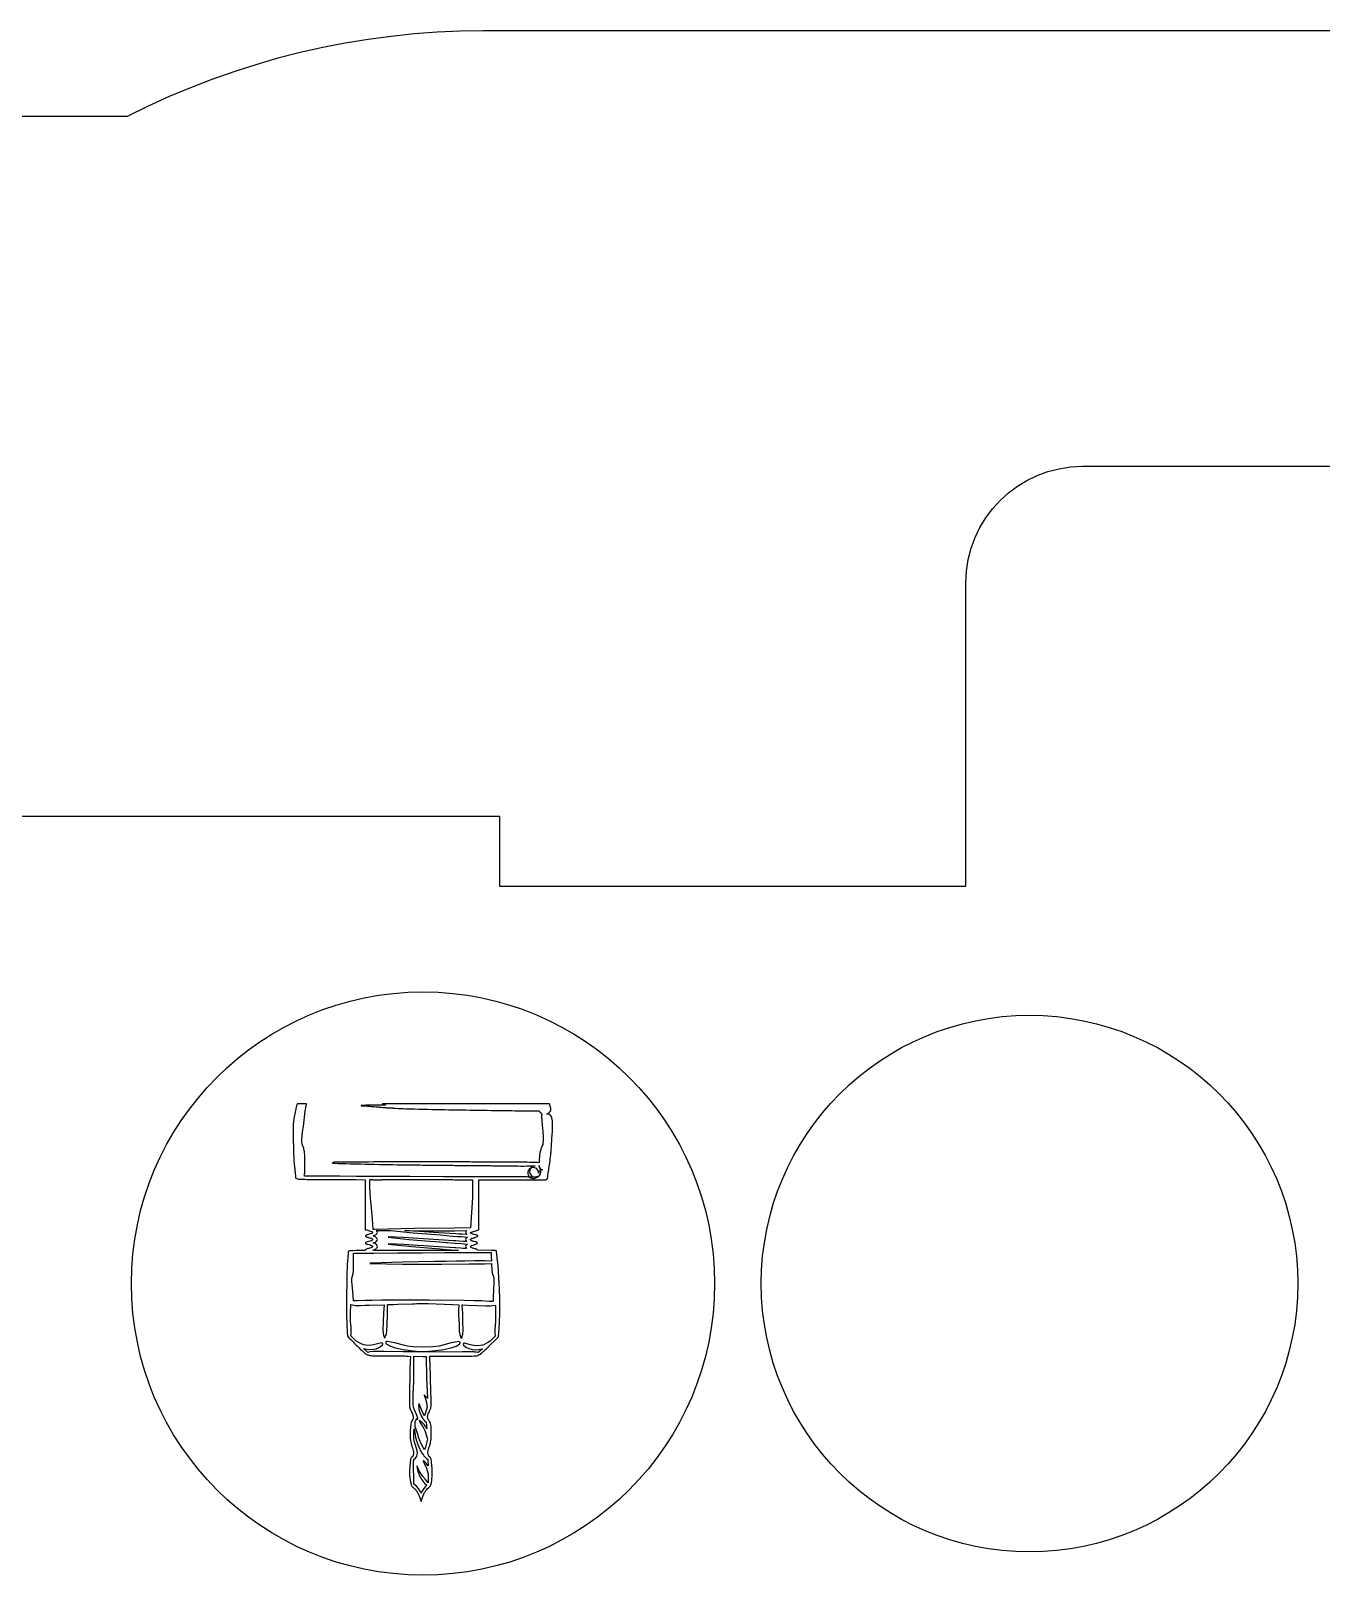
# Model space of a CAD drawing. Extents: x -250 to 250, y -318 to 318.
# Drawn here: x -158.1 to -102.8, y -255.4 to -189.2 of the extents above; entities that cross this region are included whole.
import ezdxf

# ---------------------------------------------------------------- set-up
doc = ezdxf.new("R2010")
doc.units = 0
doc.layers.get('0').update_dxf_attribs({"linetype": 'CONTINUOUS'})

msp = doc.modelspace()

# ---------------------------------------------------------------- linework, layer by layer
for points in [[(-67.324, -189.226), (-138.683, -189.226), (-139.679, -189.241), (-140.672, -189.285), (-141.662, -189.359), (-142.648, -189.461), (-143.63, -189.592), (-144.607, -189.752), (-145.578, -189.941), (-146.542, -190.158), (-147.5, -190.403), (-148.45, -190.676), (-149.391, -190.977), (-150.324, -191.305), (-151.247, -191.661), (-152.161, -192.044), (-153.063, -192.455), (-153.954, -192.892), (-217.004, -192.892)], [(-239.004, -222.892), (-138.004, -222.892), (-138.004, -225.892), (-118.004, -225.892), (-118.004, -212.892), (-117.978, -212.381), (-117.902, -211.884), (-117.779, -211.405), (-117.611, -210.946), (-117.4, -210.509), (-117.15, -210.096), (-116.862, -209.711), (-116.539, -209.356), (-116.184, -209.034), (-115.799, -208.746), (-115.387, -208.495), (-114.95, -208.285), (-114.491, -208.117), (-114.012, -207.994), (-113.515, -207.918), (-113.004, -207.892), (-93.004, -207.892)]]:
    msp.add_lwpolyline(points)
msp.add_lwpolyline([(-141.228, -251.919), (-141.228, -251.918), (-141.227, -251.916, -0.03828), (-141.15, -251.792, -0.055603), (-141.082, -251.718), (-141.031, -251.673, 0.057386), (-140.962, -251.595, 0.131201), (-140.946, -251.551), (-140.946, -251.55), (-140.92, -251.459, 0.051741), (-140.881, -251.122, 0.033492), (-140.91, -250.598), (-140.917, -250.538), (-140.924, -250.487), (-140.926, -250.469), (-140.927, -250.458), (-140.949, -250.393), (-140.955, -250.389), (-140.962, -250.385), (-140.968, -250.382), (-140.97, -250.38), (-140.991, -250.358), (-141.009, -250.341, -0.116741), (-141.047, -250.284, -0.079756), (-141.067, -250.186, -0.052248), (-141.062, -250.107, -0.034582), (-141.034, -249.991, -0.006025), (-141.024, -249.961, -0.002956), (-141.002, -249.898, 0.026619), (-140.951, -249.727, 0.038185), (-140.931, -249.604, 0.049725), (-140.941, -248.986, 0.14696), (-141.025, -248.79), (-141.039, -248.774, -0.086774), (-141.068, -248.725, -0.082829), (-141.08, -248.668), (-141.078, -248.628, -0.048927), (-141.066, -248.564, -0.030841), (-141.029, -248.466, -0.00641), (-141.005, -248.412, 0.006037), (-140.981, -248.361, 0.043129), (-140.939, -248.239, 0.048319), (-140.922, -248.126, 0.011716), (-140.921, -248.082, 0.009427), (-140.922, -248.028, 0.005896), (-140.923, -247.988, 0.002976), (-140.928, -247.91, -0.008884), (-140.934, -247.786, -0.00273), (-140.945, -247.382), (-140.946, -247.32), (-140.949, -247.196), (-140.95, -247.132, 0.004592), (-140.975, -246.324, 0.014018), (-140.993, -246.06, -0.342309), (-140.989, -246.047), (-140.953, -246.046), (-140.907, -246.045), (-140.86, -246.044), (-140.813, -246.042, -0.000836), (-140.697, -246.039, -0.001399), (-140.628, -246.038, -0.003168), (-140.512, -246.036, -0.003657), (-140.412, -246.036, 0.001031), (-140.213, -246.037, 0.000667), (-139.905, -246.038, 0.000431), (-139.807, -246.038, -0.00093), (-139.597, -246.039, -0.002389), (-139.557, -246.039, -0.001591), (-139.496, -246.04), (-139.391, -246.042), (-139.381, -246.042, 0.030673), (-138.983, -246.023, 0.11215), (-138.879, -245.987), (-138.826, -245.953), (-138.77, -245.91), (-138.766, -245.906), (-138.739, -245.883), (-138.734, -245.878, 0.004506), (-138.652, -245.806, 0.004659), (-138.573, -245.734, 0.002985), (-138.526, -245.69, 0.002777), (-138.477, -245.643), (-138.439, -245.606), (-138.436, -245.603), (-138.169, -245.334), (-138.141, -245.306), (-138.126, -245.292), (-138.11, -245.279, 0.049043), (-138.055, -245.223, 0.121556), (-138.041, -245.193), (-138.04, -245.183, -0.003867), (-138.037, -245.15, -0.002586), (-138.033, -245.1), (-138.031, -245.07), (-138.025, -245.01, 0.017953), (-137.983, -244.108, 0.015269), (-138.004, -243.047, 0.00476), (-138.015, -242.863, -0.003825), (-138.025, -242.714), (-138.028, -242.649), (-138.03, -242.602, 0.005864), (-138.053, -242.227, 0.010895), (-138.072, -242.026, 0.002258), (-138.078, -241.976, 0.001132), (-138.091, -241.877, -0.002352), (-138.109, -241.736, -0.004805), (-138.117, -241.667, -0.005279), (-138.118, -241.653, -0.000648), (-138.127, -241.543), (-138.135, -241.526), (-138.139, -241.522), (-138.172, -241.506), (-138.175, -241.505), (-138.25, -241.505), (-138.35, -241.504), (-138.938, -241.502), (-138.938, -241.487), (-138.939, -241.485), (-138.967, -241.461, 0.039615), (-138.981, -241.455, 0.00951), (-139.042, -241.438), (-139.094, -241.424, -0.037496), (-139.216, -241.381, -0.144494), (-139.242, -241.359), (-139.245, -241.354), (-139.246, -241.337), (-139.245, -241.333), (-139.214, -241.306, -0.042376), (-139.178, -241.29, -0.017772), (-139.089, -241.263, 0.000786), (-139.018, -241.244, 0.005797), (-139.008, -241.241), (-138.938, -241.206), (-138.937, -241.203), (-138.935, -241.189), (-138.936, -241.186), (-138.965, -241.16, 0.039623), (-138.979, -241.154, 0.009478), (-139.04, -241.136), (-139.092, -241.122, -0.037487), (-139.214, -241.079, -0.144428), (-139.24, -241.057), (-139.243, -241.052), (-139.244, -241.036), (-139.243, -241.031), (-139.212, -241.004, -0.042406), (-139.176, -240.988, -0.017802), (-139.088, -240.962, 0.000771), (-139.016, -240.942, 0.0058), (-139.006, -240.94), (-138.936, -240.904), (-138.935, -240.902), (-138.933, -240.888), (-138.933, -240.885), (-138.962, -240.858, 0.039583), (-138.977, -240.853, 0.009532), (-139.038, -240.835), (-139.063, -240.828, -0.033065), (-139.211, -240.778, -0.150327), (-139.238, -240.756), (-139.241, -240.751), (-139.243, -240.741), (-138.884, -240.617), (-138.884, -240.612), (-138.884, -240.574), (-138.884, -240.199), (-138.884, -239.634), (-138.884, -239.367), (-138.885, -238.733), (-138.885, -238.553), (-138.885, -238.513), (-138.884, -238.474), (-136.02, -238.474), (-135.948, -238.444), (-135.944, -238.439), (-135.938, -238.427), (-135.937, -238.42, -0.005759), (-135.933, -238.369, -0.005135), (-135.927, -238.312, -0.004405), (-135.92, -238.256, -0.003702), (-135.91, -238.19, -0.003253), (-135.9, -238.124, -0.001603), (-135.878, -237.99, 0.011224), (-135.831, -237.675, 0.009909), (-135.793, -237.316, 0.002771), (-135.787, -237.236, 0.001888), (-135.779, -237.119, -0.000124), (-135.764, -236.9, -0.001613), (-135.763, -236.883, -0.001923), (-135.759, -236.825, -0.001084), (-135.75, -236.722), (-135.749, -236.703, 0.02174), (-135.724, -236.117, 0.043311), (-135.75, -235.824, 0.397761), (-135.978, -235.655, 0.444272), (-135.801, -235.405, 0.017202), (-135.819, -235.334, 0.018132), (-135.841, -235.269), (-135.859, -235.226), (-143.022, -235.226), (-143.021, -235.226), (-143.02, -235.227, 0.013786), (-142.96, -235.249, 0.011288), (-142.887, -235.272), (-142.879, -235.277), (-142.984, -235.278), (-143.19, -235.28), (-143.303, -235.281), (-143.356, -235.282), (-143.449, -235.282), (-143.522, -235.283, 0.003516), (-143.92, -235.289, 0.174215), (-143.927, -235.292), (-143.929, -235.297), (-143.926, -235.301), (-143.924, -235.302), (-143.907, -235.306), (-143.891, -235.306, -0.00444), (-143.804, -235.309, -0.003967), (-143.706, -235.314, -0.003379), (-143.611, -235.321, -0.002764), (-143.495, -235.33, -0.003238), (-143.231, -235.354, 0.001959), (-143.072, -235.368, 0.002635), (-142.93, -235.38, 0.003492), (-142.823, -235.388, -0.047191), (-142.664, -235.394, -0.007445), (-142.586, -235.399), (-142.574, -235.401), (-142.56, -235.403, 0.025263), (-142.454, -235.414, 0.006115), (-142.014, -235.432, 0.002663), (-140.536, -235.467, 0.001342), (-137.604, -235.513, 0.001185), (-136.503, -235.525, 0.006853), (-136.313, -235.524), (-136.292, -235.524), (-136.264, -235.575), (-136.254, -235.582), (-136.247, -235.586), (-136.24, -235.59), (-136.194, -235.639), (-136.191, -235.649), (-136.19, -235.655), (-136.19, -235.67, 0.008987), (-136.192, -235.744, 0.008021), (-136.191, -235.826, 0.006866), (-136.187, -235.908, 0.005639), (-136.181, -236.006, 0.007092), (-136.158, -236.246, -0.003541), (-136.146, -236.366, -0.013849), (-136.129, -236.631, -0.021417), (-136.13, -236.803, -0.004851), (-136.132, -236.845, -0.004327), (-136.136, -236.892, -0.012866), (-136.143, -236.958, -0.083355), (-136.146, -236.968, 0.059305), (-136.243, -237.235, 0.046154), (-136.294, -237.595), (-136.302, -237.749), (-136.375, -237.744, 0.007528), (-136.693, -237.732, 0.005036), (-137.168, -237.724, 0.000865), (-137.287, -237.724, 0.000432), (-137.527, -237.724, -0.000151), (-137.668, -237.724, -0.000303), (-137.738, -237.723, -0.000632), (-137.849, -237.723, -0.000642), (-137.957, -237.723, 0.000329), (-138.582, -237.719, 0.000339), (-139.188, -237.716, 0.000212), (-139.52, -237.714, 0.000176), (-139.922, -237.713), (-139.981, -237.713), (-140.078, -237.713), (-140.203, -237.712), (-140.244, -237.712), (-140.297, -237.712), (-140.342, -237.712), (-140.388, -237.712), (-140.481, -237.712), (-140.601, -237.711), (-140.764, -237.711), (-140.916, -237.711), (-141.14, -237.711, 0.002365), (-145.104, -237.726, 0.176351), (-145.155, -237.745), (-145.157, -237.747), (-145.159, -237.752), (-145.159, -237.753), (-145.153, -237.759), (-145.151, -237.761, 0.093899), (-145.139, -237.764, 0.017011), (-145.072, -237.769, 0.002519), (-143.76, -237.805, 0.002072), (-142.166, -237.835, 0.000809), (-141.4, -237.844, 0.000638), (-140.43, -237.854, -0.000237), (-140.22, -237.856, -0.000161), (-139.91, -237.859), (-139.847, -237.86), (-139.719, -237.861, 0.000217), (-139.44, -237.864, 0.000194), (-139.129, -237.866), (-138.92, -237.868), (-138.847, -237.869), (-138.81, -237.869), (-138.763, -237.87), (-138.752, -237.87), (-138.667, -237.871), (-138.546, -237.872), (-138.474, -237.872, 0.000271), (-138.362, -237.873, 0.000265), (-138.247, -237.874, -0.001428), (-138.081, -237.876, -0.000868), (-137.808, -237.879, 0.000259), (-137.445, -237.885, 0.000874), (-137.337, -237.886, 0.004825), (-136.827, -237.887, 0.007013), (-136.475, -237.879, 0.765795), (-136.581, -238.336, 0.765795), (-136.26, -237.995, -0.13427), (-136.296, -237.872), (-136.296, -237.883), (-136.296, -237.895, 0.387544), (-136.155, -238.045, 0.428386), (-136.319, -238.192, 0.773204), (-136.756, -238.065, 0.773204), (-136.436, -238.389, -0.129509), (-136.321, -238.357), (-136.371, -238.358), (-136.427, -238.358), (-136.478, -238.359), (-136.541, -238.359), (-136.581, -238.359), (-136.663, -238.36), (-136.7, -238.36), (-136.72, -238.36), (-136.746, -238.36), (-136.766, -238.36, 0.00663), (-136.975, -238.354, 0.00398), (-137.324, -238.352, 0.00051), (-137.393, -238.352, 0.000254), (-137.53, -238.352, -0.000176), (-137.645, -238.352, -0.000353), (-137.702, -238.353, -0.000564), (-137.775, -238.353, -0.000571), (-137.847, -238.352, 0.0003), (-138.12, -238.352, 0.000187), (-138.558, -238.351), (-138.609, -238.351), (-138.711, -238.351, -0.000071), (-139.003, -238.35, -0.000158), (-139.134, -238.35), (-139.181, -238.35), (-139.319, -238.35), (-139.389, -238.349), (-139.437, -238.349), (-139.481, -238.349), (-139.513, -238.349), (-139.557, -238.349), (-139.599, -238.349), (-139.657, -238.349), (-139.686, -238.349), (-139.748, -238.349, -0.000392), (-139.942, -238.349, -0.000266), (-140.23, -238.348), (-140.29, -238.348), (-140.412, -238.347), (-141.839, -238.342, 0.000194), (-141.983, -238.342, 0.000097), (-142.269, -238.341, -0.00008), (-142.529, -238.34, -0.00016), (-142.659, -238.339, -0.000239), (-142.816, -238.338, -0.000252), (-142.964, -238.338, 0.000216), (-143.565, -238.334, 0.000224), (-144.143, -238.331), (-144.15, -238.331), (-144.852, -238.328, -0.000729), (-144.919, -238.328, -0.00058), (-145.004, -238.327), (-145.05, -238.326), (-145.177, -238.325), (-145.946, -238.328), (-145.96, -238.328), (-146.117, -238.326), (-146.195, -238.325), (-146.359, -238.318, 0.008666), (-146.353, -238.252, 0.008222), (-146.35, -238.183, 0.011819), (-146.343, -237.511, 0.033155), (-146.362, -237.272, 0.018044), (-146.38, -237.169, 0.019375), (-146.405, -237.075, -0.113651), (-146.457, -236.938, -0.021483), (-146.462, -236.924, -0.008329), (-146.466, -236.814, -0.010775), (-146.466, -236.728, -0.016222), (-146.458, -236.588, -0.011636), (-146.437, -236.395, -0.002883), (-146.427, -236.329, -0.001433), (-146.407, -236.196), (-146.331, -235.535), (-146.327, -235.509), (-146.315, -235.444), (-146.305, -235.391), (-146.295, -235.34), (-146.294, -235.338), (-146.293, -235.335), (-146.278, -235.269), (-146.267, -235.226), (-146.674, -235.226), (-146.675, -235.23), (-146.677, -235.234, 0.048136), (-146.699, -235.302, 0.006095), (-146.81, -235.856, 0.026968), (-146.838, -236.071, 0.01998), (-146.849, -236.363, 0.005153), (-146.848, -236.465, 0.002615), (-146.842, -236.664, -0.002157), (-146.838, -236.822, -0.002731), (-146.835, -236.947), (-146.835, -237.008, 0.007691), (-146.821, -237.496, 0.014258), (-146.802, -237.758, 0.002953), (-146.795, -237.823, 0.00148), (-146.78, -237.952, -0.003072), (-146.76, -238.136, -0.00628), (-146.751, -238.226, -0.012103), (-146.746, -238.324, 0.007702), (-146.743, -238.387), (-146.733, -238.407), (-146.728, -238.412), (-146.663, -238.438, 0.041803), (-146.612, -238.446, 0.007947), (-146.343, -238.458, 0.003242), (-145.987, -238.466, 0.003358), (-145.644, -238.47, -0.005852), (-145.301, -238.468, -0.000976), (-145.131, -238.466), (-145.102, -238.466, 0.001934), (-144.702, -238.469, 0.001433), (-144.162, -238.47), (-143.754, -238.474), (-143.754, -238.612), (-143.754, -238.686), (-143.754, -238.699), (-143.754, -238.846), (-143.754, -238.876), (-143.754, -238.946), (-143.754, -239.16), (-143.754, -239.454), (-143.754, -239.74), (-143.754, -239.995), (-143.754, -240.175), (-143.754, -240.315), (-143.754, -240.617), (-143.698, -240.624), (-143.693, -240.626, 0.021468), (-143.679, -240.63, 0.004835), (-143.614, -240.648, -0.051068), (-143.449, -240.711, -0.317118), (-143.434, -240.738), (-143.435, -240.742), (-143.457, -240.767, -0.060707), (-143.491, -240.785, -0.022367), (-143.592, -240.816), (-143.634, -240.828), (-143.673, -240.838), (-143.743, -240.874), (-143.744, -240.876), (-143.746, -240.89), (-143.745, -240.893), (-143.716, -240.92, 0.039685), (-143.702, -240.925, 0.009492), (-143.641, -240.943), (-143.616, -240.95, -0.033064), (-143.468, -241, -0.150283), (-143.441, -241.022), (-143.438, -241.027), (-143.437, -241.044), (-143.438, -241.048), (-143.469, -241.075, -0.042363), (-143.505, -241.091, -0.017749), (-143.594, -241.118), (-143.617, -241.124, 0.031444), (-143.727, -241.16, 0.158238), (-143.745, -241.175), (-143.746, -241.178), (-143.748, -241.192), (-143.747, -241.195), (-143.744, -241.202, 0.126767), (-143.725, -241.217, 0.034082), (-143.643, -241.245), (-143.591, -241.258, -0.037508), (-143.469, -241.301, -0.144508), (-143.443, -241.323), (-143.44, -241.329), (-143.439, -241.345), (-143.44, -241.35), (-143.472, -241.377, -0.042357), (-143.507, -241.393, -0.017745), (-143.596, -241.419), (-143.619, -241.426, 0.031466), (-143.729, -241.462, 0.157929), (-143.747, -241.477), (-143.748, -241.479), (-143.75, -241.493), (-143.75, -241.496), (-143.746, -241.505, -0.483466), (-143.751, -241.508, 0.000988), (-143.795, -241.508, 0.000982), (-143.84, -241.508, 0.015398), (-144.424, -241.529, 0.167084), (-144.475, -241.55), (-144.479, -241.555), (-144.486, -241.571), (-144.487, -241.58, -0.004959), (-144.488, -241.625, -0.004339), (-144.49, -241.676, -0.003582), (-144.493, -241.725, -0.002845), (-144.498, -241.787, -0.002925), (-144.509, -241.91, 0.002486), (-144.518, -242.014, 0.011126), (-144.531, -242.232, 0.007049), (-144.54, -242.576), (-144.542, -242.745), (-144.542, -242.757, -0.001483), (-144.543, -242.802, -0.000838), (-144.545, -242.881, 0.000544), (-144.547, -242.983, 0.00132), (-144.548, -243.025, 0.004019), (-144.55, -243.233, 0.000766), (-144.55, -244.328, 0.003541), (-144.55, -244.423, 0.002474), (-144.547, -244.558), (-144.546, -244.602), (-144.545, -244.654, 0.007539), (-144.54, -244.784, 0.005267), (-144.529, -244.971, 0.002294), (-144.527, -244.998, 0.001145), (-144.523, -245.051), (-144.517, -245.116), (-144.514, -245.169), (-144.469, -245.239), (-144.442, -245.263), (-144.43, -245.273), (-144.42, -245.282), (-144.411, -245.291), (-144.408, -245.294, 0.00383), (-144.046, -245.658, 0.01108), (-143.917, -245.78, 0.0027), (-143.876, -245.818, 0.002011), (-143.82, -245.867), (-143.8, -245.884), (-143.781, -245.903, 0.074323), (-143.688, -245.964, 0.062096), (-143.563, -246.005, 0.026012), (-143.439, -246.022, 0.018858), (-143.267, -246.031, 0.004477), (-143.211, -246.031, 0.002233), (-143.097, -246.03, -0.003058), (-143, -246.029, -0.001772), (-142.832, -246.029), (-142.788, -246.03, 0.000175), (-142.556, -246.031, 0.000351), (-142.44, -246.031, 0.000592), (-142.296, -246.031, 0.00053), (-142.136, -246.031, -0.003968), (-142.049, -246.032, -0.003021), (-141.935, -246.034), (-141.814, -246.049, 0.003081), (-141.817, -246.084, 0.002502), (-141.82, -246.128, 0.008303), (-141.832, -246.368, 0.00385), (-141.844, -246.886, 0.000907), (-141.847, -247.071, 0.00048), (-141.851, -247.422, -0.001496), (-141.856, -247.812, -0.007408), (-141.858, -247.89), (-141.862, -247.962, 0.044451), (-141.851, -248.197, 0.069901), (-141.811, -248.342, 0.006814), (-141.799, -248.368, 0.003589), (-141.775, -248.417), (-141.774, -248.42, -0.05066), (-141.702, -248.614, -0.105017), (-141.698, -248.714), (-141.706, -248.746), (-141.723, -248.769), (-141.743, -248.793), (-141.77, -248.839), (-141.77, -248.841), (-141.771, -248.843, 0.058926), (-141.784, -248.886, 0.011974), (-141.816, -249.106, 0.049114), (-141.827, -249.567, 0.071326), (-141.759, -249.878), (-141.749, -249.905, -0.045335), (-141.683, -250.14, -0.098192), (-141.685, -250.254, -0.059562), (-141.704, -250.31, -0.088768), (-141.728, -250.343), (-141.733, -250.348), (-141.77, -250.386), (-141.771, -250.387), (-141.772, -250.389), (-141.773, -250.39), (-141.803, -250.415), (-141.814, -250.468, 0.034064), (-141.854, -251.061, 0.053722), (-141.814, -251.437, 0.013343), (-141.791, -251.529, 0.063573), (-141.783, -251.548), (-141.779, -251.554), (-141.779, -251.556, 0.123752), (-141.773, -251.585, 0.061231), (-141.739, -251.634), (-141.713, -251.66), (-141.673, -251.696), (-141.658, -251.708, -0.056267), (-141.57, -251.799, -0.041964), (-141.478, -251.942, -0.042658), (-141.356, -252.276, -0.045547), (-141.228, -251.919)], format="xyb", close=True)
for points in [[(-143.555, -238.803), (-143.555, -238.468), (-143.434, -238.468), (-143.438, -238.474), (-143.008, -238.474), (-143.007, -238.466), (-142.681, -238.464), (-141.342, -238.462), (-140.002, -238.473), (-139.925, -238.474), (-139.15, -238.474), (-139.149, -238.816), (-139.161, -239.234), (-139.189, -239.673), (-139.24, -240.545), (-139.933, -240.551), (-141.643, -240.571), (-143.348, -240.61), (-143.364, -240.603), (-143.417, -240.603), (-143.442, -240.156), (-143.489, -239.702), (-143.534, -239.249), (-143.555, -238.803)], [(-139.406, -241.429), (-139.443, -241.426), (-139.549, -241.418), (-139.657, -241.412), (-139.872, -241.4), (-139.894, -241.398), (-140.828, -241.336), (-141.222, -241.309), (-141.519, -241.29), (-142.101, -241.256), (-142.417, -241.242), (-142.76, -241.231), (-142.775, -241.236), (-142.765, -241.242), (-141.754, -241.345), (-140.73, -241.429), (-140.707, -241.431), (-140.255, -241.473), (-139.755, -241.506), (-140.519, -241.506), (-141.307, -241.515), (-142.096, -241.513), (-142.288, -241.511), (-142.288, -241.505), (-142.541, -241.505), (-142.539, -241.51), (-143.371, -241.509), (-143.421, -241.489), (-143.316, -241.448), (-143.28, -241.424), (-143.245, -241.383), (-143.234, -241.339), (-143.244, -241.296), (-143.276, -241.256), (-143.315, -241.229), (-143.419, -241.188), (-143.314, -241.147), (-143.27, -241.115), (-143.264, -241.108), (-143.239, -241.072), (-143.232, -241.037), (-143.251, -240.978), (-143.313, -240.928), (-143.417, -240.886), (-143.312, -240.845), (-143.278, -240.823), (-143.253, -240.798), (-143.23, -240.736), (-143.239, -240.696), (-143.266, -240.659), (-143.281, -240.646), (-142.659, -240.655), (-141.697, -240.749), (-140.725, -240.829), (-140.545, -240.845), (-140.259, -240.868), (-140.162, -240.876), (-139.806, -240.903), (-139.806, -240.903), (-139.62, -240.916), (-139.368, -240.934), (-139.408, -240.961), (-139.439, -241), (-139.449, -241.042), (-139.438, -241.088), (-139.402, -241.13), (-139.55, -241.118), (-139.727, -241.108), (-139.87, -241.1), (-139.965, -241.093), (-140.826, -241.036), (-142.12, -240.955), (-142.758, -240.931), (-142.773, -240.936), (-142.762, -240.942), (-141.88, -241.034), (-140.982, -241.108), (-140.982, -241.108), (-140.727, -241.129), (-140.567, -241.143), (-140.29, -241.166), (-140.232, -241.171), (-139.893, -241.196), (-139.622, -241.216), (-139.368, -241.234), (-139.369, -241.234), (-139.396, -241.252), (-139.437, -241.295), (-139.451, -241.343), (-139.441, -241.388), (-139.406, -241.429)], [(-139.397, -240.83), (-139.603, -240.815), (-139.746, -240.807), (-139.868, -240.8), (-140.127, -240.782), (-140.824, -240.736), (-142.07, -240.658), (-141.942, -240.659), (-141.94, -240.659), (-141.703, -240.665), (-141.637, -240.66), (-139.93, -240.66), (-139.403, -240.657), (-139.436, -240.697), (-139.447, -240.741), (-139.435, -240.787), (-139.397, -240.83)], [(-144.321, -242.696), (-144.275, -242.517), (-144.254, -242.335), (-144.26, -241.966), (-144.261, -241.622), (-143.999, -241.617), (-143.388, -241.617), (-142.377, -241.611), (-141.306, -241.604), (-140.34, -241.601), (-139.917, -241.6), (-139.244, -241.599), (-138.807, -241.598), (-138.612, -241.592), (-138.558, -241.593), (-138.35, -241.595), (-138.349, -241.78), (-138.335, -241.965), (-138.337, -241.968), (-138.626, -241.956), (-139.073, -241.959), (-139.49, -241.966), (-139.843, -241.97), (-140.284, -241.975), (-140.776, -241.982), (-142.155, -242.004), (-143.53, -242.048), (-143.554, -242.06), (-143.53, -242.072), (-142.153, -242.091), (-140.773, -242.091), (-140.469, -242.09), (-139.304, -242.082), (-138.646, -242.078), (-138.338, -242.062), (-138.321, -242.369), (-138.293, -242.52), (-138.247, -242.668), (-138.239, -242.811), (-138.258, -243.238), (-138.272, -243.454), (-138.275, -243.669), (-138.272, -243.689), (-138.44, -243.689), (-138.768, -243.673), (-139.087, -243.669), (-139.505, -243.65), (-141.006, -243.638), (-143.04, -243.64), (-143.458, -243.656), (-143.777, -243.659), (-144.105, -243.672), (-144.254, -243.671), (-144.29, -243.253), (-144.324, -242.838), (-144.321, -242.696)], [(-142.139, -245.86), (-142.954, -245.845), (-143.256, -245.837), (-143.406, -245.84), (-143.555, -245.856), (-143.649, -245.876), (-143.698, -245.825), (-143.826, -245.708), (-143.609, -245.75), (-143.392, -245.743), (-143.288, -245.719), (-143.189, -245.68), (-143.097, -245.627), (-143.014, -245.558), (-142.999, -245.528), (-143.006, -245.497), (-143.03, -245.476), (-143.063, -245.472), (-143.397, -245.558), (-143.563, -245.58), (-143.742, -245.571), (-143.855, -245.544), (-143.962, -245.501), (-144.157, -245.38), (-144.371, -245.17), (-144.358, -245.1), (-144.352, -245.03), (-144.362, -244.791), (-144.382, -244.555), (-144.384, -244.193), (-144.378, -243.83), (-144.175, -243.865), (-143.963, -243.869), (-143.754, -243.859), (-143.574, -243.85), (-142.944, -243.833), (-142.975, -244.199), (-142.984, -244.567), (-142.988, -244.651), (-142.988, -244.653), (-142.998, -244.855), (-142.998, -244.863), (-142.998, -244.932), (-142.998, -244.935), (-142.97, -245.147), (-142.969, -245.153), (-142.962, -245.175), (-142.937, -245.241), (-142.921, -245.25), (-142.906, -245.241), (-142.893, -245.213), (-142.848, -245.085), (-142.829, -244.952), (-142.819, -244.678), (-142.798, -244.254), (-142.795, -244.041), (-142.805, -243.831), (-142.806, -243.829), (-142.535, -243.821), (-142.362, -243.815), (-142.362, -243.815), (-141.721, -243.793), (-141.689, -243.799), (-141.646, -243.79), (-141.54, -243.787), (-141.496, -243.785), (-141.273, -243.78), (-141.049, -243.787), (-140.011, -243.828), (-139.741, -243.838), (-139.752, -244.049), (-139.751, -244.262), (-139.732, -244.687), (-139.724, -244.977), (-139.701, -245.117), (-139.649, -245.251), (-139.629, -245.259), (-139.618, -245.251), (-139.568, -245.09), (-139.553, -244.92), (-139.567, -244.577), (-139.57, -244.383), (-139.57, -244.35), (-139.575, -244.175), (-139.596, -243.901), (-139.602, -243.843), (-139.564, -243.844), (-139.368, -243.85), (-138.972, -243.863), (-138.577, -243.884), (-138.377, -243.882), (-138.186, -243.852), (-138.168, -243.878), (-138.164, -244.226), (-138.169, -244.573), (-138.197, -244.882), (-138.202, -245.038), (-138.183, -245.188), (-138.398, -245.397), (-138.468, -245.445), (-138.468, -245.445), (-138.628, -245.531), (-138.636, -245.535), (-138.715, -245.563), (-138.73, -245.567), (-138.814, -245.585), (-139.032, -245.59), (-139.234, -245.552), (-139.492, -245.483), (-139.532, -245.489), (-139.557, -245.525), (-139.543, -245.569), (-139.436, -245.652), (-139.316, -245.712), (-139.176, -245.751), (-139.029, -245.765), (-138.879, -245.756), (-138.731, -245.723), (-138.847, -245.828), (-138.86, -245.839), (-138.909, -245.889), (-138.986, -245.872), (-139.016, -245.867), (-139.062, -245.861), (-139.102, -245.856), (-139.135, -245.854), (-139.183, -245.851), (-139.604, -245.855), (-140.419, -245.865), (-141.279, -245.859), (-142.139, -245.86)], [(-140.746, -245.802), (-140.39, -245.755), (-140.026, -245.668), (-139.857, -245.604), (-139.706, -245.521), (-139.678, -245.485), (-139.68, -245.448), (-139.708, -245.42), (-139.757, -245.413), (-139.806, -245.421), (-140.069, -245.473), (-140.329, -245.541), (-140.591, -245.605), (-140.861, -245.646), (-141.278, -245.659), (-141.695, -245.644), (-141.938, -245.606), (-142.174, -245.549), (-142.481, -245.467), (-142.798, -245.404), (-142.81, -245.405), (-142.853, -245.415), (-142.877, -245.443), (-142.877, -245.478), (-142.85, -245.512), (-142.665, -245.611), (-142.454, -245.685), (-142.128, -245.756), (-141.812, -245.799), (-141.549, -245.824), (-141.279, -245.833), (-141.009, -245.826), (-140.746, -245.802)], [(-141.703, -248.144), (-141.703, -247.943), (-141.703, -247.919), (-141.701, -247.872), (-141.701, -247.856), (-141.701, -247.856), (-141.701, -247.855), (-141.696, -247.727), (-141.696, -247.726), (-141.694, -247.668), (-141.694, -247.668), (-141.67, -247.119), (-141.669, -247.083), (-141.668, -246.797), (-141.668, -246.699), (-141.667, -246.524), (-141.667, -246.511), (-141.667, -246.453), (-141.667, -246.37), (-141.667, -246.34), (-141.667, -246.252), (-141.667, -246.187), (-141.667, -246.169), (-141.67, -246.042), (-141.283, -246.05), (-141.28, -246.05), (-141.276, -246.05), (-141.14, -246.049), (-141.122, -246.969), (-141.088, -247.848), (-141.089, -247.847), (-141.089, -247.847), (-141.09, -247.846), (-141.181, -247.736), (-141.221, -247.702), (-141.234, -247.713), (-141.173, -247.868), (-141.129, -248.028), (-141.117, -248.13), (-141.097, -248.231), (-141.162, -248.407), (-141.22, -248.592), (-141.272, -248.502), (-141.358, -248.292), (-141.438, -248.082), (-141.451, -248.073), (-141.461, -248.082), (-141.467, -248.155), (-141.467, -248.167), (-141.463, -248.245), (-141.463, -248.247), (-141.463, -248.247), (-141.457, -248.289), (-141.45, -248.335), (-141.444, -248.359), (-141.427, -248.426), (-141.363, -248.589), (-141.358, -248.6), (-141.317, -248.673), (-141.311, -248.682), (-141.268, -248.744), (-141.261, -248.753), (-141.211, -248.81), (-141.199, -248.822), (-141.142, -248.871), (-141.107, -249.159), (-141.148, -249.086), (-141.159, -249.07), (-141.199, -249.012), (-141.205, -249.002), (-141.316, -248.882), (-141.435, -248.803), (-141.448, -248.817), (-141.419, -248.87), (-141.415, -248.875), (-141.296, -249.046), (-141.239, -249.134), (-141.194, -249.228), (-141.193, -249.229), (-141.192, -249.232), (-141.144, -249.418), (-141.09, -249.601), (-141.125, -249.773), (-141.174, -249.942), (-141.208, -250.055), (-141.339, -249.833), (-141.386, -249.731), (-141.399, -249.699), (-141.427, -249.627), (-141.44, -249.593), (-141.466, -249.519), (-141.475, -249.491), (-141.504, -249.401), (-141.504, -249.401), (-141.504, -249.401), (-141.588, -249.14), (-141.588, -249.14), (-141.615, -249.062), (-141.617, -249.059), (-141.618, -249.017), (-141.62, -248.981), (-141.616, -248.903), (-141.62, -248.828), (-141.572, -248.776), (-141.55, -248.714), (-141.52, -248.747), (-141.505, -248.743), (-141.504, -248.696), (-141.538, -248.576), (-141.544, -248.561), (-141.566, -248.507), (-141.66, -248.306), (-141.69, -248.219), (-141.703, -248.144)], [(-141.314, -251.82), (-141.338, -251.862), (-141.359, -251.907), (-141.403, -251.824), (-141.477, -251.719), (-141.562, -251.619), (-141.673, -251.533), (-141.67, -251.52), (-141.669, -251.337), (-141.67, -251.287), (-141.673, -251.149), (-141.68, -250.939), (-141.68, -250.939), (-141.683, -250.805), (-141.683, -250.794), (-141.683, -250.706), (-141.683, -250.706), (-141.683, -250.706), (-141.682, -250.655), (-141.682, -250.654), (-141.682, -250.654), (-141.68, -250.591), (-141.681, -250.589), (-141.674, -250.488), (-141.671, -250.459), (-141.592, -250.406), (-141.567, -250.371), (-141.56, -250.361), (-141.539, -250.313), (-141.537, -250.308), (-141.524, -250.255), (-141.524, -250.252), (-141.519, -250.201), (-141.52, -250.158), (-141.521, -250.14), (-141.533, -250.079), (-141.617, -249.815), (-141.652, -249.683), (-141.673, -249.546), (-141.676, -249.472), (-141.674, -249.418), (-141.674, -249.418), (-141.671, -249.323), (-141.668, -249.293), (-141.66, -249.194), (-141.659, -249.181), (-141.659, -249.181), (-141.657, -249.159), (-141.64, -249.218), (-141.632, -249.305), (-141.628, -249.33), (-141.618, -249.402), (-141.614, -249.421), (-141.597, -249.509), (-141.595, -249.517), (-141.57, -249.616), (-141.568, -249.624), (-141.503, -249.827), (-141.502, -249.828), (-141.502, -249.83), (-141.415, -250.03), (-141.399, -250.061), (-141.38, -250.097), (-141.356, -250.139), (-141.335, -250.173), (-141.309, -250.213), (-141.288, -250.244), (-141.259, -250.282), (-141.237, -250.31), (-141.205, -250.346), (-141.183, -250.37), (-141.146, -250.406), (-141.127, -250.424), (-141.067, -250.47), (-141.065, -250.488), (-141.057, -250.737), (-141.151, -250.611), (-141.257, -250.517), (-141.267, -250.525), (-141.223, -250.627), (-141.134, -250.845), (-141.112, -250.914), (-141.088, -250.998), (-141.088, -250.998), (-141.059, -251.082), (-141.059, -251.38), (-141.057, -251.464), (-141.172, -251.329), (-141.285, -251.197), (-141.421, -250.986), (-141.527, -250.758), (-141.535, -250.76), (-141.507, -250.907), (-141.478, -251.023), (-141.447, -251.115), (-141.444, -251.123), (-141.411, -251.198), (-141.4, -251.219), (-141.354, -251.297), (-141.276, -251.407), (-141.267, -251.419), (-141.247, -251.444), (-141.242, -251.449), (-141.215, -251.479), (-141.11, -251.565), (-141.11, -251.565), (-141.11, -251.565), (-141.11, -251.565), (-141.133, -251.588), (-141.161, -251.615), (-141.163, -251.617), (-141.173, -251.629), (-141.245, -251.717), (-141.314, -251.82)]]:
    msp.add_lwpolyline(points, close=True)
for centre, radius in [((-141.277, -242.926), 12.5), ((-115.277, -242.926), 11.5)]:
    msp.add_circle(centre, radius)

doc.saveas('drawing.dxf')
